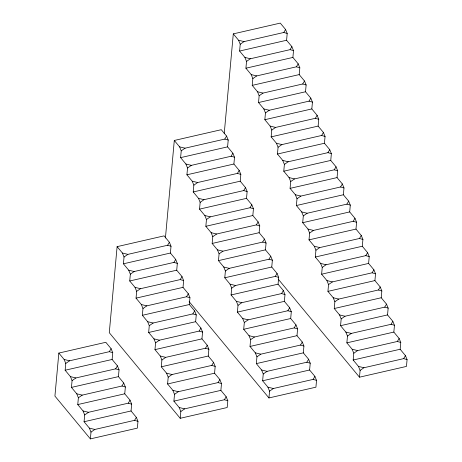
<?xml version="1.0" encoding="UTF-8"?>
<svg xmlns="http://www.w3.org/2000/svg" width="462" height="462" viewBox="0 0 462 462"><rect width="100%" height="100%" fill="white"/><g stroke="black" fill="none" stroke-linecap="round" stroke-linejoin="round"><path stroke-width="0.69" d="M58.836 353.072L54.92 396.096L90.379 438.9L137.364 428.124L137.982 421.327L136.342 417.348L131.052 410.961L131.67 404.163L130.036 400.179L124.74 393.797L125.364 387L123.724 383.015L118.434 376.628L119.052 369.831L117.417 365.846L112.122 359.465L112.745 352.668L111.105 348.683L105.815 342.296L58.836 353.072L64.126 359.459L65.76 363.438L65.142 370.235L70.432 376.622L72.072 380.607L71.454 387.404L76.744 393.791L78.378 397.77L77.76 404.568L83.05 410.955L84.69 414.94L84.072 421.737L89.362 428.118L90.997 432.103L90.379 438.9M117.111 246.644L109.28 332.692L180.209 418.301L227.189 407.524L227.806 400.727L226.166 396.748L220.876 390.361L221.5 383.564L219.86 379.579L214.57 373.198L215.188 366.395L213.548 362.416L208.258 356.029L208.876 349.232L207.242 345.247L201.952 338.865L202.57 332.068L200.93 328.084L195.64 321.696L196.258 314.899L194.623 310.92L189.333 304.533L189.951 297.736L188.311 293.751L183.021 287.364L183.639 280.567L182.005 276.588L176.715 270.201L177.333 263.404L175.693 259.419L170.403 253.037L171.021 246.24L169.387 242.255L164.097 235.868L117.111 246.644L122.407 253.032L124.041 257.011L123.423 263.808L128.713 270.195L130.353 274.18L129.735 280.977L135.025 287.358L136.66 291.343L136.042 298.14L141.332 304.527L142.972 308.506L142.354 315.303L147.644 321.691L149.278 325.675L148.66 332.473L153.95 338.86L155.59 342.839L154.972 349.636L160.262 356.023L161.896 360.008L161.278 366.805L166.568 373.186L168.208 377.171L167.59 383.968L172.88 390.355L174.515 394.34L173.897 401.137L179.187 407.519L180.827 411.503L180.209 418.301M165.425 237.988L174.301 140.465L221.281 129.695L226.571 136.076L228.211 140.061L227.593 146.858L232.883 153.245L234.517 157.224L233.899 164.022L239.189 170.409L240.829 174.393L240.211 181.191L245.501 187.578L247.135 191.557L246.517 198.354L251.807 204.741L253.447 208.726L252.83 215.523L258.119 221.904L259.754 225.889L259.136 232.686L264.426 239.073L266.066 243.052L265.448 249.85L270.738 256.237L272.372 260.221L271.754 267.019L277.044 273.406L278.684 277.385L278.066 284.182L283.356 290.569L284.99 294.554L284.373 301.351L289.662 307.732L291.303 311.717L290.685 318.514L295.975 324.901L297.609 328.88L296.991 335.678L302.281 342.065L303.921 346.05L303.303 352.847L308.593 359.234L310.227 363.213L309.609 370.01L314.899 376.397L316.539 380.382L315.921 387.179L268.942 397.949L189.149 301.64M268.942 397.949L269.56 391.152L267.92 387.173L262.63 380.786L263.248 373.989L261.613 370.004L256.323 363.623L256.941 356.82L255.301 352.841L250.011 346.454L250.629 339.657L248.995 335.672L243.705 329.291L244.323 322.493L242.683 318.509L237.393 312.121L238.011 305.324L236.377 301.345L231.087 294.958L231.705 288.161L230.064 284.176L224.775 277.789L225.392 270.992L223.758 267.013L218.462 260.626L219.086 253.829L217.446 249.844L212.156 243.462L212.774 236.665L211.14 232.681L205.844 226.293L206.468 219.496L204.828 215.517L199.538 209.13L200.156 202.333L198.521 198.348L193.226 191.961L193.849 185.164L192.209 181.185L186.919 174.798L187.537 168.001L185.897 164.016L180.607 157.634L181.231 150.837L179.591 146.852L174.301 140.465M224.226 133.547L233.298 33.876L280.278 23.1L285.568 29.487L287.208 33.466L286.584 40.263L291.874 46.65L293.514 50.635L292.896 57.432L298.186 63.82L299.826 67.799L299.203 74.596L304.498 80.983L306.133 84.968L305.515 91.765L310.805 98.146L312.445 102.131L311.821 108.928L317.117 115.315L318.751 119.294L318.133 126.091L323.423 132.478L325.063 136.463L324.44 143.26L329.735 149.648L331.369 153.627L330.752 160.424L336.041 166.811L337.682 170.796L337.064 177.593L342.354 183.974L343.988 187.959L343.37 194.756L348.66 201.143L350.3 205.128L349.682 211.925L354.972 218.307L356.606 222.291L355.988 229.088L361.278 235.476L362.918 239.455L362.3 246.252L367.59 252.639L369.225 256.624L368.607 263.421L373.897 269.808L375.537 273.787L374.919 280.584L380.209 286.971L381.843 290.956L381.225 297.753L386.515 304.135L388.155 308.119L387.537 314.917L392.827 321.304L394.461 325.283L393.843 332.08L399.133 338.467L400.773 342.452L400.156 349.249L405.445 355.636L407.08 359.615L406.462 366.412L359.482 377.188L278.228 279.112M359.482 377.188L360.1 370.391L358.466 366.406L353.17 360.019L353.794 353.222L352.154 349.243L346.864 342.856L347.482 336.059L345.842 332.074L340.552 325.693L341.175 318.896L339.535 314.911L334.245 308.524L334.863 301.726L333.223 297.747L327.933 291.36L328.551 284.563L326.917 280.578L321.627 274.191L322.245 267.394L320.605 263.415L315.315 257.028L315.933 250.231L314.299 246.246L309.009 239.865L309.627 233.067L307.987 229.083L302.697 222.696L303.315 215.898L301.68 211.919L296.39 205.532L297.008 198.735L295.368 194.75L290.078 188.363L290.696 181.566L289.062 177.587L283.772 171.2L284.39 164.403L282.75 160.418L277.46 154.037L278.078 147.234L276.443 143.255L271.154 136.868L271.772 130.07L270.131 126.086L264.841 119.704L265.459 112.907L263.825 108.922L258.535 102.535L259.153 95.738L257.513 91.759L252.223 85.372L252.841 78.575L251.207 74.59L245.917 68.203L246.535 61.406L244.895 57.427L239.605 51.039L240.223 44.242L238.588 40.258L233.298 33.876M240.223 44.242L244.052 41.597L283.789 32.484L285.568 29.487M181.231 150.837L185.054 148.187L224.792 139.074L226.571 136.076M124.041 257.011L127.87 254.366L167.608 245.253L169.387 242.255M65.76 363.438L69.589 360.793L109.327 351.68L111.105 348.683M246.535 61.406L250.358 58.761L290.096 49.648L291.874 46.65M187.537 168.001L191.366 165.356L231.104 156.243L232.883 153.245M130.353 274.18L134.176 271.529L173.914 262.416L175.693 259.419M72.072 380.607L75.895 377.956L115.633 368.843L117.417 365.846M252.841 78.575L256.67 75.924L296.408 66.811L298.186 63.82M193.849 185.164L197.672 182.519L237.41 173.406L239.189 170.409M136.66 291.343L140.488 288.698L180.226 279.585L182.005 276.588M78.378 397.77L82.207 395.126L121.945 386.013L123.724 383.015M259.153 95.738L262.976 93.093L302.714 83.98L304.498 80.983M200.156 202.333L203.985 199.682L243.722 190.569L245.501 187.578M142.972 308.506L146.795 305.861L186.532 296.748L188.311 293.751M84.69 414.94L88.519 412.289L128.257 403.176L130.036 400.179M265.459 112.907L269.288 110.256L309.026 101.143L310.805 98.146M206.468 219.496L210.291 216.851L250.029 207.738L251.807 204.741M149.278 325.675L153.107 323.025L192.845 313.912L194.623 310.92M90.997 432.103L94.825 429.458L134.563 420.345L136.342 417.348M271.772 130.07L275.595 127.425L315.332 118.312L317.117 115.315M212.774 236.665L216.603 234.015L256.341 224.902L258.119 221.904M155.59 342.839L159.413 340.194L199.151 331.081L200.93 328.084M278.078 147.234L281.907 144.589L321.644 135.476L323.423 132.478M219.086 253.829L222.909 251.184L262.647 242.071L264.426 239.073M161.896 360.008L165.725 357.357L205.463 348.244L207.242 345.247M284.39 164.403L288.219 161.758L327.956 152.645L329.735 149.648M225.392 270.992L229.221 268.347L268.959 259.234L270.738 256.237M168.208 377.171L172.031 374.526L211.769 365.413L213.548 362.416M290.696 181.566L294.525 178.921L334.263 169.808L336.041 166.811M231.705 288.161L235.528 285.51L275.265 276.397L277.044 273.406M174.515 394.34L178.344 391.689L218.081 382.576L219.86 379.579M297.008 198.735L300.837 196.084L340.575 186.971L342.354 183.974M238.011 305.324L241.84 302.679L281.577 293.566L283.356 290.569M180.827 411.503L184.65 408.858L224.388 399.746L226.166 396.748M303.315 215.898L307.143 213.253L346.881 204.14L348.66 201.143M244.323 322.493L248.146 319.843L287.884 310.73L289.662 307.732M309.627 233.067L313.455 230.417L353.193 221.304L354.972 218.307M250.629 339.657L254.458 337.012L294.196 327.899L295.975 324.901M315.933 250.231L319.762 247.586L359.5 238.473L361.278 235.476M256.941 356.82L260.764 354.175L300.502 345.062L302.281 342.065M322.245 267.394L326.074 264.749L365.812 255.636L367.59 252.639M263.248 373.989L267.076 371.344L306.814 362.231L308.593 359.234M328.551 284.563L332.38 281.912L372.118 272.799L373.897 269.808M269.56 391.152L273.383 388.507L313.121 379.394L314.899 376.397M334.863 301.726L338.692 299.081L378.43 289.969L380.209 286.971M341.175 318.896L344.998 316.245L384.736 307.132L386.515 304.135M347.482 336.059L351.311 333.414L391.048 324.301L392.827 321.304M353.794 353.222L357.617 350.577L397.355 341.464L399.133 338.467M360.1 370.391L363.929 367.74L403.667 358.627L405.445 355.636M239.605 51.039L286.584 40.263M245.917 68.203L292.896 57.432M252.223 85.372L299.203 74.596M258.535 102.535L305.515 91.765M264.841 119.704L311.821 108.928M180.607 157.634L227.593 146.858M271.154 136.868L318.133 126.091M186.919 174.798L233.899 164.022M277.46 154.037L324.44 143.26M193.226 191.961L240.211 181.191M283.772 171.2L330.752 160.424M199.538 209.13L246.517 198.354M290.078 188.363L337.064 177.593M205.844 226.293L252.83 215.523M296.39 205.532L343.37 194.756M123.423 263.808L170.403 253.037M212.156 243.462L259.136 232.686M302.697 222.696L349.682 211.925M129.735 280.977L176.715 270.201M218.462 260.626L265.448 249.85M309.009 239.865L355.988 229.088M136.042 298.14L183.021 287.364M224.775 277.789L271.754 267.019M315.315 257.028L362.3 246.252M142.354 315.303L189.333 304.533M231.087 294.958L278.066 284.182M321.627 274.191L368.607 263.421M148.66 332.473L195.64 321.696M237.393 312.121L284.373 301.351M327.933 291.36L374.919 280.584M65.142 370.235L112.122 359.465M154.972 349.636L201.952 338.865M243.705 329.291L290.685 318.514M334.245 308.524L381.225 297.753M71.454 387.404L118.434 376.628M161.278 366.805L208.258 356.029M250.011 346.454L296.991 335.678M340.552 325.693L387.537 314.917M77.76 404.568L124.74 393.797M167.59 383.968L214.57 373.198M256.323 363.623L303.303 352.847M346.864 342.856L393.843 332.08M84.072 421.737L131.052 410.961M173.897 401.137L220.876 390.361M262.63 380.786L309.609 370.01M353.17 360.019L400.156 349.249M238.588 40.258L244.052 41.597M244.895 57.427L250.358 58.761M251.207 74.59L256.67 75.924M257.513 91.759L262.976 93.093M263.825 108.922L269.288 110.256M270.131 126.086L275.595 127.425M276.443 143.255L281.907 144.589M282.75 160.418L288.219 161.758M179.591 146.852L185.054 148.187M289.062 177.587L294.525 178.921M185.897 164.016L191.366 165.356M295.368 194.75L300.837 196.084M192.209 181.185L197.672 182.519M301.68 211.919L307.143 213.253M198.521 198.348L203.985 199.682M307.987 229.083L313.455 230.417M204.828 215.517L210.291 216.851M314.299 246.246L319.762 247.586M211.14 232.681L216.603 234.015M320.605 263.415L326.074 264.749M217.446 249.844L222.909 251.184M326.917 280.578L332.38 281.912M223.758 267.013L229.221 268.347M333.223 297.747L338.692 299.081M122.407 253.032L127.87 254.366M230.064 284.176L235.528 285.51M339.535 314.911L344.998 316.245M128.713 270.195L134.176 271.529M236.377 301.345L241.84 302.679M345.842 332.074L351.311 333.414M135.025 287.358L140.488 288.698M242.683 318.509L248.146 319.843M352.154 349.243L357.617 350.577M141.332 304.527L146.795 305.861M248.995 335.672L254.458 337.012M358.466 366.406L363.929 367.74M147.644 321.691L153.107 323.025M255.301 352.841L260.764 354.175M153.95 338.86L159.413 340.194M261.613 370.004L267.076 371.344M160.262 356.023L165.725 357.357M267.92 387.173L273.383 388.507M166.568 373.186L172.031 374.526M64.126 359.459L69.589 360.793M172.88 390.355L178.344 391.689M70.432 376.622L75.895 377.956M179.187 407.519L184.65 408.858M76.744 393.791L82.207 395.126M83.05 410.955L88.519 412.289M89.362 428.118L94.825 429.458M283.789 32.484L287.208 33.466M290.096 49.648L293.514 50.635M296.408 66.811L299.826 67.799M302.714 83.98L306.133 84.968M309.026 101.143L312.445 102.131M315.332 118.312L318.751 119.294M321.644 135.476L325.063 136.463M327.956 152.645L331.369 153.627M334.263 169.808L337.682 170.796M224.792 139.074L228.211 140.061M340.575 186.971L343.988 187.959M231.104 156.243L234.517 157.224M346.881 204.14L350.3 205.128M237.41 173.406L240.829 174.393M353.193 221.304L356.606 222.291M243.722 190.569L247.135 191.557M359.5 238.473L362.918 239.455M250.029 207.738L253.447 208.726M365.812 255.636L369.225 256.624M256.341 224.902L259.754 225.889M372.118 272.799L375.537 273.787M262.647 242.071L266.066 243.052M378.43 289.969L381.843 290.956M268.959 259.234L272.372 260.221M384.736 307.132L388.155 308.119M167.608 245.253L171.021 246.24M275.265 276.397L278.684 277.385M391.048 324.301L394.461 325.283M173.914 262.416L177.333 263.404M281.577 293.566L284.99 294.554M397.355 341.464L400.773 342.452M180.226 279.585L183.639 280.567M287.884 310.73L291.303 311.717M403.667 358.627L407.08 359.615M186.532 296.748L189.951 297.736M294.196 327.899L297.609 328.88M192.845 313.912L196.258 314.899M300.502 345.062L303.921 346.05M199.151 331.081L202.57 332.068M306.814 362.231L310.227 363.213M205.463 348.244L208.876 349.232M313.121 379.394L316.539 380.382M211.769 365.413L215.188 366.395M218.081 382.576L221.5 383.564M109.327 351.68L112.745 352.668M224.388 399.746L227.806 400.727M115.633 368.843L119.052 369.831M121.945 386.013L125.364 387M128.257 403.176L131.67 404.163M134.563 420.345L137.982 421.327"/></g></svg>
